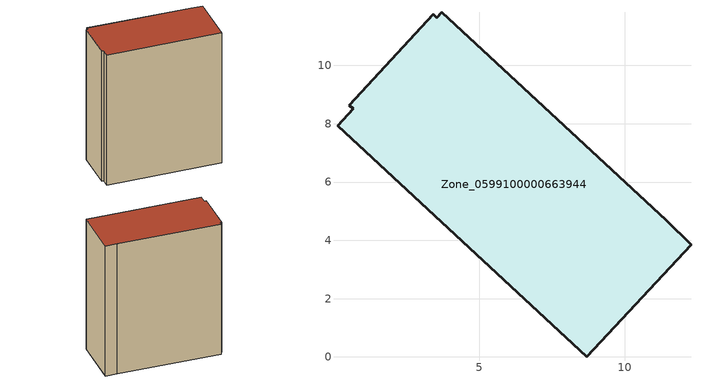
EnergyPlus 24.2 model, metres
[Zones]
Zone_0599100000663944
 floor ground (C_G): 3.54,11.64 3.72,11.83 11.42,4.69 12.27,3.85 8.7,0 0.14,7.93 0.68,8.51 0.54,8.64 3.42,11.75 z0
 wall outside (C_F): 12.27,3.85 11.42,4.69 3.72,11.83 3.54,11.64 3.42,11.75 0.54,8.64 0.68,8.51 0.14,7.93 8.7,0 12.27,3.85 z0:14.45
 roof outside (C_R): 3.72,11.83 3.54,11.64 3.42,11.75 0.54,8.64 0.68,8.51 0.14,7.93 8.7,0 12.27,3.85 11.42,4.69 z14.45
[BUILDING]
Pand.0599100000663944: North Axis=0; Terrain=City; Loads Convergence Tolerance Value=0.04; Temperature Convergence Tolerance Value=0.4; Solar Distribution=FullExterior; Maximum Number of Warmup Days=25; Minimum Number of Warmup Days=1
[Site:Location]
Rotterdam.The.Hague.AP_ZH_NLD Design_Conditions: Latitude=51.96; Longitude=4.45; Time Zone=1; Elevation=-4.5
[SITE:GROUNDTEMPERATURE:BUILDINGSURFACE]
18, 18, 18, 18, 18, 18, 18, 18, 18, 18, 18, 18
[MATERIAL] Thermal Absorptance=0.9; Solar Absorptance=0.7; Visible Absorptance=0.7
Name | Roughness | Thickness | Conductivity | Density | Specific Heat
G.TI.1946 | MediumSmooth | 0.15 | 1 | 540 | 1210
F.TI.1946 | Rough | 0.3 | 0.857143 | 1920 | 840
R.TI.1946 | MediumRough | 0.2 | 0.1 | 1500 | 1000
[CONSTRUCTION]
C_G: G.TI.1946
C_F: F.TI.1946
C_R: R.TI.1946
[ZONE]
Zone_0599100000663944: Type=1; Multiplier=1; Ceiling Height=Autocalculate; Volume=Autocalculate; Floor Area=autocalculate; Part of Total Floor Area=Yes
[ZONEINFILTRATION:DESIGNFLOWRATE]
Infil_Zone_0599100000663944: Zone or ZoneList or Space or SpaceList=Zone_0599100000663944; Schedule=AlwaysOn; Design Flow Rate Calculation Method=Flow/Area; Flow Rate per Floor Area=0.003; Constant Term Coefficient=1; Temperature Term Coefficient=0; Velocity Term Coefficient=0; Velocity Squared Term Coefficient=0
[HVACTEMPLATE:ZONE:IDEALLOADSAIRSYSTEM]
Zone_0599100000663944: Maximum Heating Supply Air Temperature=50; Minimum Cooling Supply Air Temperature=13; Maximum Heating Supply Air Humidity Ratio=0.0156; Minimum Cooling Supply Air Humidity Ratio=0.0077; Heating Limit=NoLimit; Cooling Limit=NoLimit; Dehumidification Control Type=ConstantSensibleHeatRatio; Cooling Sensible Heat Ratio=0.7; Dehumidification Setpoint=60; Humidification Control Type=None; Humidification Setpoint=30; Outdoor Air Method=None; Outdoor Air Flow Rate per Person=0.00944; Outdoor Air Flow Rate per Zone Floor Area=0; Outdoor Air Flow Rate per Zone=0; Demand Controlled Ventilation Type=None; Outdoor Air Economizer Type=NoEconomizer; Heat Recovery Type=None; Sensible Heat Recovery Effectiveness=0.7; Latent Heat Recovery Effectiveness=0.65
[ZONECONTROL:THERMOSTAT]
ThermostatControl_Zone_0599100000663944: Zone or ZoneList=Zone_0599100000663944; Control Type Schedule=DualSetpointControlType; Control 1=Thermostat_Zone_0599100000663944; Temperature Difference Between Cutout And Setpoint=0
[THERMOSTATSETPOINT:DUALSETPOINT]
Thermostat_Zone_0599100000663944: Heating Setpoint Temperature Schedule=HeatingSetpoint_Zone_0599100000663944; Cooling Setpoint Temperature Schedule=CoolingSetpoint_Zone_0599100000663944
[SCHEDULE:COMPACT]
HeatingSetpoint_Zone_0599100000663944: Through: 12/31, For: AllDays, Until: 24:00, 21
CoolingSetpoint_Zone_0599100000663944: Through: 12/31, For: AllDays, Until: 24:00, 24
DualSetpointControlType: Through: 12/31, For: AllDays, Until: 24:00, 4
AlwaysOn: Through: 12/31, For: AllDays, Until: 24:00, 1
